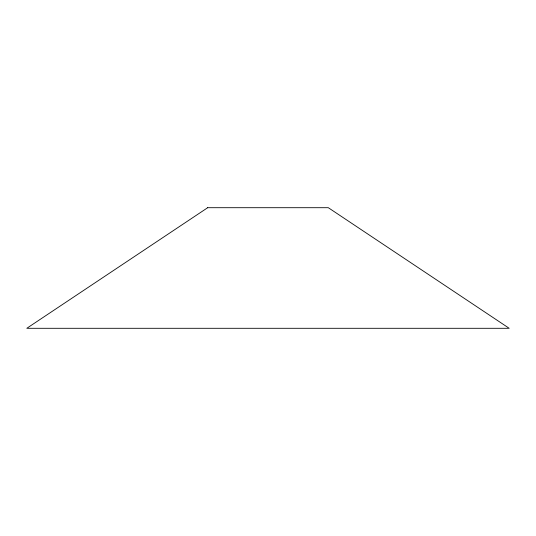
<?xml version="1.0" encoding="UTF-8"?>
<svg xmlns="http://www.w3.org/2000/svg" width="536" height="536" viewBox="0 0 536 536"><rect width="100%" height="100%" fill="white"/><g stroke="black" fill="none" stroke-linecap="round" stroke-linejoin="round"><path stroke-width="0.8" d="M207.7 207.7L26.8 328.3L509.2 328.3L328.3 207.7L207.7 207.7"/></g></svg>
